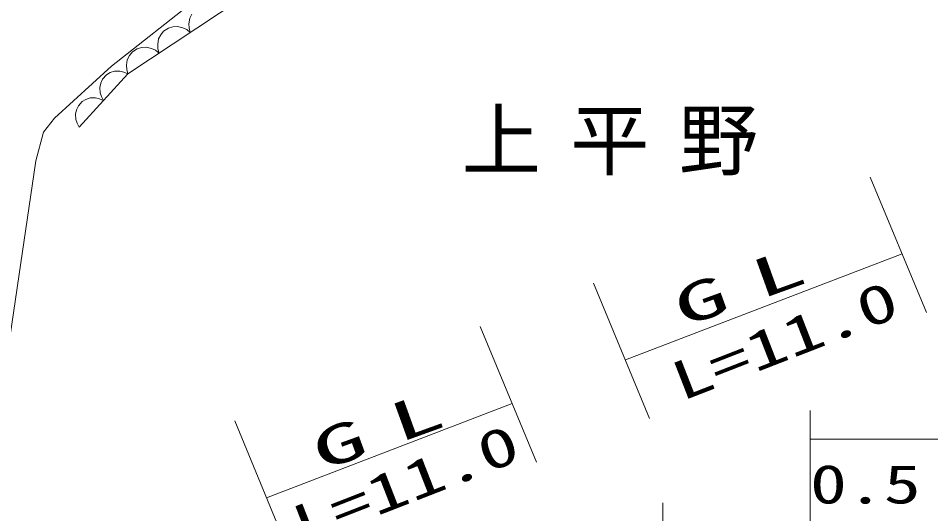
# Model space of a CAD drawing. Units: millimetres, scale not verified. Extents: x 69658 to 709658, y 3642 to 363642.
# Drawn here: x 303793 to 338304, y 227550 to 246296 of the extents above; entities that cross this region are included whole.
import ezdxf
from ezdxf.enums import TextEntityAlignment as Align

# ---------------------------------------------------------------- set-up
doc = ezdxf.new("R2010")
doc.units = ezdxf.units.MM
doc.header["$LTSCALE"] = 1000
for name, color, linetype, lineweight in [('S-BGD', 1, 'Continuous', 13), ('S-BGD-CRST', 4, 'Continuous', 13), ('S-BGD-HTXT', 6, 'Continuous', 13)]:
    doc.layers.add(name, color=color, linetype=linetype, lineweight=lineweight)
doc.styles.add('ＭＳ ゴシック', font='')
doc.styles.get('ＭＳ ゴシック').set_extended_font_data('MS Gothic')

msp = doc.modelspace()

# ---------------------------------------------------------------- linework, layer by layer
at = {"layer": 'S-BGD'}
for p, q in [((307938, 244195), (315025, 248895)), ((307323, 244485), (311441, 247738)), ((310361, 246452), (310278, 246295)), ((310278, 246295), (310249, 246089)), ((310249, 246089), (310258, 245929)), ((309289, 245805), (309180, 245669)), ((309472, 245927), (309289, 245805)), ((309640, 245974), (309472, 245927)), ((309817, 245990), (309640, 245974)), ((310019, 245936), (309817, 245990)), ((310166, 245868), (310019, 245936)), ((310300, 245761), (310166, 245868)), ((310258, 245929), (310300, 245761)), ((309097, 245512), (309068, 245305)), ((309180, 245669), (309097, 245512)), ((308291, 245143), (308108, 245022)), ((308459, 245191), (308291, 245143)), ((308636, 245206), (308459, 245191)), ((308838, 245153), (308636, 245206)), ((308985, 245085), (308838, 245153)), ((309119, 244978), (308985, 245085)), ((309068, 245305), (309076, 245145)), ((309076, 245145), (309119, 244978)), ((307916, 244728), (307887, 244522)), ((307999, 244885), (307916, 244728)), ((308108, 245022), (307999, 244885)), ((305160, 242511), (307323, 244485)), ((307887, 244522), (307895, 244362)), ((307895, 244362), (307938, 244195)), ((306102, 242175), (307938, 244195)), ((306984, 243997), (306914, 243844)), ((307126, 244154), (306984, 243997)), ((307272, 244238), (307126, 244154)), ((307433, 244294), (307272, 244238)), ((307634, 244291), (307433, 244294)), ((307787, 244262), (307634, 244291)), ((307938, 244195), (307787, 244262)), ((306914, 243844), (306873, 243678)), ((306873, 243678), (306895, 243478)), ((306895, 243478), (306941, 243331)), ((306941, 243331), (307020, 243185)), ((306066, 242987), (305996, 242834)), ((306208, 243144), (306066, 242987)), ((306354, 243228), (306208, 243144)), ((306515, 243284), (306354, 243228)), ((306716, 243282), (306515, 243284)), ((306869, 243253), (306716, 243282)), ((307020, 243185), (306869, 243253)), ((305996, 242834), (305955, 242668)), ((305955, 242668), (305977, 242469)), ((304746, 241984), (305160, 242511)), ((305977, 242469), (306023, 242321)), ((306023, 242321), (306102, 242175)), ((304455, 240905), (304746, 241984)), ((302676, 228929), (304455, 240905))]:
    msp.add_line(p, q, dxfattribs=at)
at = {"layer": 'S-BGD-CRST'}
for p, q in [((333738, 231456), (333738, 221051)), ((333738, 230375), (373527, 230375))]:
    msp.add_line(p, q, dxfattribs=at)
at = {"layer": 'S-BGD-HTXT'}
for p, q in [((336013, 240290), (338138, 235167)), ((326754, 233367), (337219, 237384)), ((325549, 236274), (327673, 231150)), ((321266, 234630), (323391, 229506)), ((313184, 228158), (322472, 231723)), ((311979, 231065), (314103, 225941)), ((328169, 227969), (328169, 211106))]:
    msp.add_line(p, q, dxfattribs=at)

# ---------------------------------------------------------------- texts
at = {"layer": 'S-BGD', "insert": (320559, 240347), "char_height": 2199, "attachment_point": 7, "style": 'ＭＳ ゴシック'}
msp.add_mtext('\\T1.37;上平野', dxfattribs=at)
at = {"layer": 'S-BGD-CRST', "style": 'ＭＳ ゴシック', "width": 1.4}
msp.add_text('0.5', height=1466, dxfattribs=at).set_placement((333738, 227498), align=Align.BOTTOM_LEFT)
at = {"layer": 'S-BGD-HTXT', "style": 'ＭＳ ゴシック', "width": 1.5}
for p in [(329026, 231383), (314692, 225949)]:
    msp.add_text('L=11.0', height=1466, rotation=21.3, dxfattribs=at).set_placement(p, align=Align.BOTTOM_LEFT)
at = {"layer": 'S-BGD-HTXT', "char_height": 1466, "attachment_point": 7, "rotation": 19.9, "style": 'ＭＳ ゴシック'}
for insert in [(328933, 234568), (315254, 229134)]:
    msp.add_mtext('\\T1.55;\\W2;GL', dxfattribs=dict(at, insert=insert))

doc.saveas('drawing.dxf')
